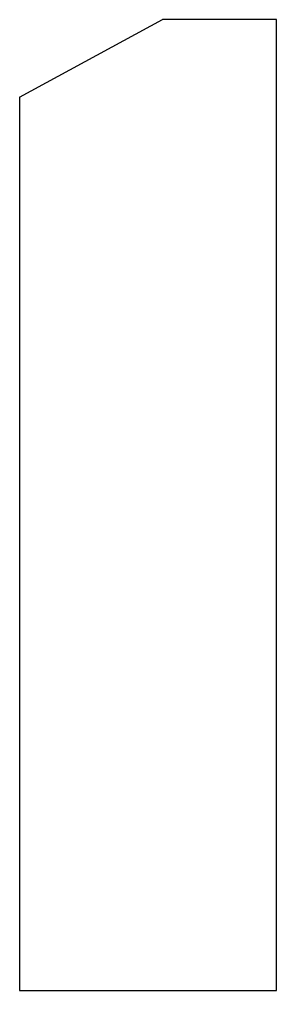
# Model space of a CAD drawing. Header units: millimetres. Extents: x -25 to 25, y -94 to 94.
import ezdxf

# ---------------------------------------------------------------- set-up
doc = ezdxf.new("R2010")
doc.units = ezdxf.units.MM

msp = doc.modelspace()

# ---------------------------------------------------------------- linework, layer by layer
at = {"color": 7, "linetype": 'Continuous', "lineweight": 25}
for p, q in [((-25, 79.35), (2.81, 94.5)), ((25, 94.5), (2.81, 94.5)), ((25, -94.5), (25, 94.5)), ((-25, 79.35), (-25, -94.5)), ((-25, -94.5), (25, -94.5))]:
    msp.add_line(p, q, dxfattribs=at)

doc.saveas('drawing.dxf')
